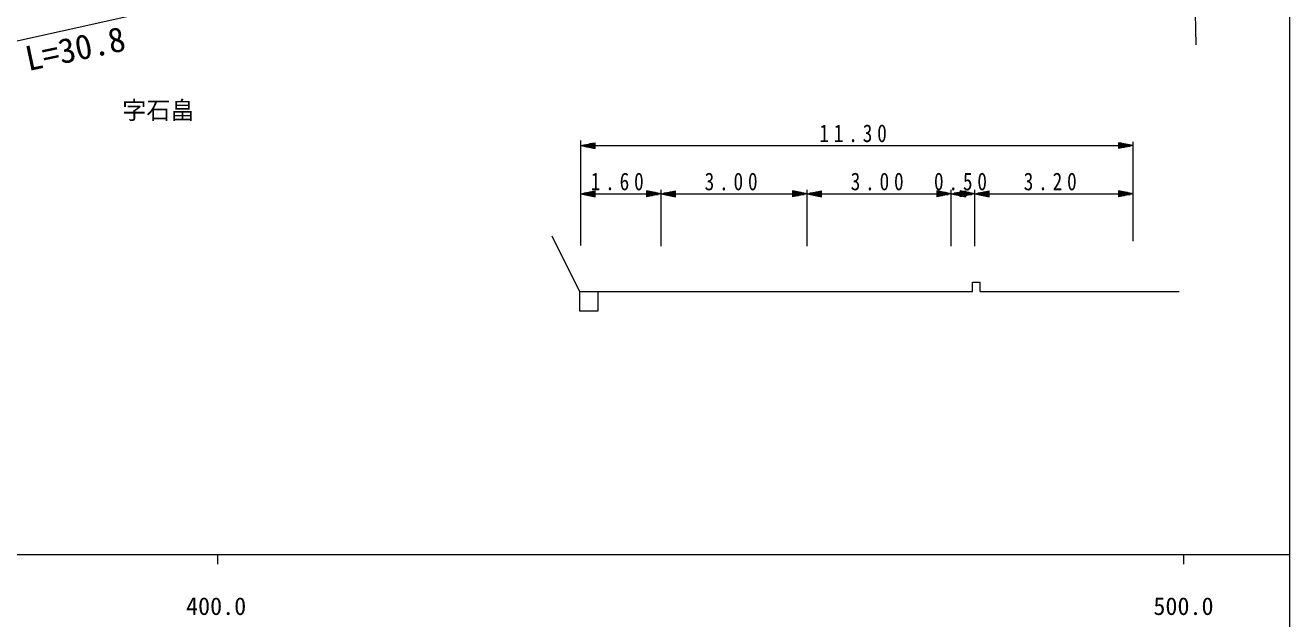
# Model space of a CAD drawing. Units: millimetres, scale not verified. Extents: x 40000 to 680000, y 20000 to 380000.
# Drawn here: x 448087 to 579000, y 198357 to 259839 of the extents above; entities that cross this region are included whole.
import ezdxf
from ezdxf.enums import TextEntityAlignment as Align

# ---------------------------------------------------------------- set-up
doc = ezdxf.new("R2010")
doc.units = ezdxf.units.MM
doc.header["$LTSCALE"] = 1000
doc.linetypes.add('CHAIN', pattern=[18.5, 12, -1.5, 3.5, -1.5])
for name, color, linetype, lineweight in [('M-BGD', 7, 'Continuous', 13), ('M-BMK', 2, 'CHAIN', 13), ('M-STR-HTXT', 7, 'Continuous', 13), ('M-TTL-BAND', 7, 'Continuous', 13)]:
    doc.layers.add(name, color=color, linetype=linetype, lineweight=lineweight)
doc.layers.add('M-BMK-HTXT', color=7, linetype='Continuous')
doc.styles.add('ＭＳ ゴシック', font='')
doc.styles.get('ＭＳ ゴシック').set_extended_font_data('MS Gothic')

msp = doc.modelspace()

# ---------------------------------------------------------------- linework, layer by layer
at = {"layer": 'M-BGD'}
for p, q in [((502592, 238012), (505465, 232257)), ((546141, 232257), (546141, 233242)), ((546141, 233242), (546946, 233242)), ((546946, 232257), (546946, 233242)), ((505465, 232257), (546141, 232257)), ((505465, 232257), (505465, 230263)), ((507410, 230263), (507410, 232257)), ((546946, 232257), (567549, 232257)), ((505465, 230263), (507410, 230263))]:
    msp.add_line(p, q, dxfattribs=at)
at = {"layer": 'M-BMK'}
msp.add_line((568577, 304515), (569265, 257820), dxfattribs=at)
at = {"layer": 'M-STR-HTXT'}
for p, q in [((465617, 262259), (439119, 256401)), ((505603, 237012), (505603, 247911)), ((505603, 247374), (507103, 247674)), ((507103, 247434), (505903, 247434)), ((506203, 247494), (507103, 247494)), ((507103, 247554), (506503, 247554)), ((506803, 247614), (507103, 247614)), ((507103, 247074), (507103, 247674)), ((562790, 247374), (561290, 247674)), ((561290, 247674), (561290, 247074)), ((561590, 247614), (561290, 247614)), ((561290, 247554), (561890, 247554)), ((562190, 247494), (561290, 247494)), ((561290, 247434), (562490, 247434)), ((562790, 237471), (562790, 247765)), ((505603, 247374), (507103, 247074)), ((505603, 247374), (507103, 247374)), ((507103, 247314), (505903, 247314)), ((506203, 247254), (507103, 247254)), ((507103, 247194), (506503, 247194)), ((506803, 247134), (507103, 247134)), ((507103, 247374), (561290, 247374)), ((562790, 247374), (561290, 247074)), ((562790, 247374), (561290, 247374)), ((561290, 247314), (562490, 247314)), ((562190, 247254), (561290, 247254)), ((561290, 247194), (561890, 247194)), ((561590, 247134), (561290, 247134)), ((505603, 242380), (507103, 242680)), ((505603, 242380), (507103, 242080)), ((505603, 242380), (507103, 242380)), ((507103, 242440), (505903, 242440)), ((507103, 242320), (505903, 242320)), ((506203, 242500), (507103, 242500)), ((506203, 242260), (507103, 242260)), ((507103, 242560), (506503, 242560)), ((507103, 242200), (506503, 242200)), ((506803, 242620), (507103, 242620)), ((507103, 242080), (507103, 242680)), ((507103, 242380), (512413, 242380)), ((513913, 242380), (512413, 242680)), ((512413, 242680), (512413, 242080)), ((512713, 242620), (512413, 242620)), ((512413, 242560), (513013, 242560)), ((513313, 242500), (512413, 242500)), ((512413, 242440), (513613, 242440)), ((513913, 242380), (512413, 242080)), ((513913, 242380), (512413, 242380)), ((512413, 242320), (513613, 242320)), ((513313, 242260), (512413, 242260)), ((512413, 242200), (513013, 242200)), ((513913, 236948), (513913, 242799)), ((513913, 242380), (515413, 242680)), ((513913, 242380), (515413, 242080)), ((513913, 242380), (515413, 242380)), ((515413, 242440), (514213, 242440)), ((515413, 242320), (514213, 242320)), ((514513, 242500), (515413, 242500)), ((514513, 242260), (515413, 242260)), ((515413, 242560), (514813, 242560)), ((515413, 242200), (514813, 242200)), ((515113, 242620), (515413, 242620)), ((515413, 242080), (515413, 242680)), ((515413, 242380), (527532, 242380)), ((529032, 242380), (527532, 242680)), ((527532, 242680), (527532, 242080)), ((527832, 242620), (527532, 242620)), ((527532, 242560), (528132, 242560)), ((528432, 242500), (527532, 242500)), ((527532, 242440), (528732, 242440)), ((529032, 242380), (527532, 242080)), ((529032, 242380), (527532, 242380)), ((527532, 242320), (528732, 242320)), ((528432, 242260), (527532, 242260)), ((527532, 242200), (528132, 242200)), ((529032, 236948), (529032, 242799)), ((529032, 242380), (530532, 242680)), ((529032, 242380), (530532, 242080)), ((529032, 242380), (530532, 242380)), ((530532, 242440), (529332, 242440)), ((530532, 242320), (529332, 242320)), ((529632, 242500), (530532, 242500)), ((529632, 242260), (530532, 242260)), ((530532, 242560), (529932, 242560)), ((530532, 242200), (529932, 242200)), ((530232, 242620), (530532, 242620)), ((530532, 242080), (530532, 242680)), ((530532, 242380), (542450, 242380)), ((543950, 242380), (542450, 242680)), ((542450, 242680), (542450, 242080)), ((542750, 242620), (542450, 242620)), ((542450, 242560), (543050, 242560)), ((543350, 242500), (542450, 242500)), ((542450, 242440), (543650, 242440)), ((543950, 242380), (542450, 242080)), ((543950, 242380), (542450, 242380)), ((542450, 242320), (543650, 242320)), ((543350, 242260), (542450, 242260)), ((542450, 242200), (543050, 242200)), ((543950, 236948), (543950, 242799)), ((543950, 242380), (545450, 242680)), ((543950, 242380), (545450, 242080)), ((543950, 242380), (545450, 242380)), ((545450, 242440), (544250, 242440)), ((545450, 242320), (544250, 242320)), ((544550, 242500), (545450, 242500)), ((544550, 242260), (545450, 242260)), ((545450, 242560), (544850, 242560)), ((545450, 242200), (544850, 242200)), ((546396, 242380), (544896, 242680)), ((544896, 242680), (544896, 242080)), ((545196, 242620), (544896, 242620)), ((544896, 242560), (545496, 242560)), ((545796, 242500), (544896, 242500)), ((544896, 242440), (546096, 242440)), ((546396, 242380), (544896, 242080)), ((546396, 242380), (544896, 242380)), ((544896, 242320), (546096, 242320)), ((545796, 242260), (544896, 242260)), ((544896, 242200), (545496, 242200)), ((545150, 242620), (545450, 242620)), ((545450, 242080), (545450, 242680)), ((546396, 236948), (546396, 242799)), ((546396, 242380), (547896, 242680)), ((546396, 242380), (547896, 242080)), ((546396, 242380), (547896, 242380)), ((547896, 242440), (546696, 242440)), ((547896, 242320), (546696, 242320)), ((546996, 242500), (547896, 242500)), ((546996, 242260), (547896, 242260)), ((547896, 242560), (547296, 242560)), ((547896, 242200), (547296, 242200)), ((547596, 242620), (547896, 242620)), ((547896, 242080), (547896, 242680)), ((547896, 242380), (561290, 242380)), ((562790, 242380), (561290, 242680)), ((561290, 242680), (561290, 242080)), ((561590, 242620), (561290, 242620)), ((561290, 242560), (561890, 242560)), ((562190, 242500), (561290, 242500)), ((561290, 242440), (562490, 242440)), ((562790, 242380), (561290, 242080)), ((562790, 242380), (561290, 242380)), ((561290, 242320), (562490, 242320)), ((562190, 242260), (561290, 242260)), ((561290, 242200), (561890, 242200)), ((506803, 242140), (507103, 242140)), ((512713, 242140), (512413, 242140)), ((515113, 242140), (515413, 242140)), ((527832, 242140), (527532, 242140)), ((530232, 242140), (530532, 242140)), ((542750, 242140), (542450, 242140)), ((545196, 242140), (544896, 242140)), ((545150, 242140), (545450, 242140)), ((547596, 242140), (547896, 242140)), ((561590, 242140), (561290, 242140))]:
    msp.add_line(p, q, dxfattribs=at)
at = {"layer": 'M-TTL-BAND'}
for p, q in [((579000, 20000), (579000, 370000)), ((40000, 205000), (579000, 205000)), ((468000, 205000), (468000, 204000)), ((568000, 205000), (568000, 204000))]:
    msp.add_line(p, q, dxfattribs=at)

# ---------------------------------------------------------------- texts
at = {"layer": 'M-BMK-HTXT', "style": 'ＭＳ ゴシック'}
msp.add_text('字石畠', height=1833, dxfattribs=at).set_placement((461866, 251038), align=Align.MIDDLE_CENTER)
at = {"layer": 'M-STR-HTXT', "style": 'ＭＳ ゴシック'}
msp.add_text('L=30.8', height=2566, rotation=11.939, dxfattribs=at).set_placement((448555, 254336), align=Align.BOTTOM_LEFT)
at = {"layer": 'M-STR-HTXT', "char_height": 1833, "attachment_point": 8, "style": 'ＭＳ ゴシック'}
for s, insert in [('\\T1.5;\\W0.8;11.30', (534042, 247709)), ('\\T1.5;\\W0.8;1.60', (509621, 242715)), ('\\T1.5;\\W0.8;3.00', (521414, 242715)), ('\\T1.5;\\W0.8;3.00', (536534, 242715)), ('\\T1.5;\\W0.8;0.50', (545162, 242715)), ('\\T1.5;\\W0.8;3.20', (554450, 242715))]:
    msp.add_mtext(s, dxfattribs=dict(at, insert=insert))
at = {"layer": 'M-TTL-BAND', "style": 'ＭＳ ゴシック'}
for s, p in [('400.0', (467844, 198195)), ('500.0', (568000, 198195))]:
    msp.add_text(s, height=1833, dxfattribs=at).set_placement(p, align=Align.BOTTOM_CENTER)

doc.saveas('drawing.dxf')
